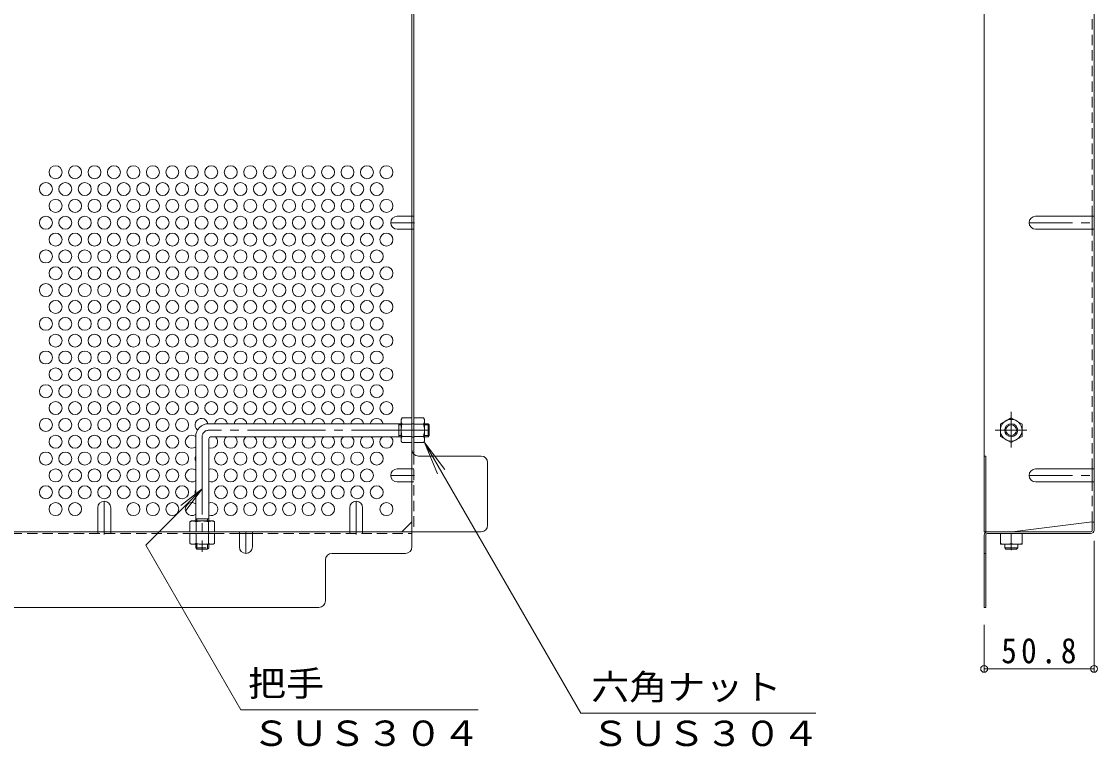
# Model space of a CAD drawing. Units: millimetres at full size, sheet at 1:4; details may follow other scales. Extents: x -932 to 1022, y -779 to 757.
# Drawn here: x 519.1 to 1016.7, y -38.5 to 296.9 of the extents above; entities that cross this region are included whole.
import ezdxf
from ezdxf.enums import TextEntityAlignment as Align

# ---------------------------------------------------------------- set-up
doc = ezdxf.new("R2010")
doc.units = ezdxf.units.MM
doc.header["$LTSCALE"] = 4
doc.header["$PDMODE"] = 32
doc.header["$PDSIZE"] = 3.2
for name, pattern in [('CHAIN1', [8, 5, -1, 1, -1]), ('CHAIN2', [12, 9, -1, 1, -1]), ('DASHED1', [1.8, 1.2, -0.6])]:
    doc.linetypes.add(name, pattern=pattern)
for name, color, linetype, lineweight in [('A-1_躯体', 3, 'Continuous', 9), ('A-4_その他', 7, 'Continuous', 9), ('A-5_文字', 7, 'Continuous', 9), ('A-6_寸法', 2, 'Continuous', 9), ('A-7_ハッチ', 2, 'Continuous', 9), ('A-8_記号', 2, 'Continuous', 9), ('A-B_ﾊｯﾁ', 2, 'Continuous', 9)]:
    doc.layers.add(name, color=color, linetype=linetype, lineweight=lineweight)
doc.styles.add('ＭＳ ゴシック', font='')
doc.styles.get('ＭＳ ゴシック').set_extended_font_data('MS Gothic')

msp = doc.modelspace()

# ---------------------------------------------------------------- linework, layer by layer
at = {"layer": 'A-1_躯体'}
for p, q in [((694.692, 110.812), (605.692, 110.812)), ((693.692, 104.812), (693.692, 110.812)), ((693.692, 110.312), (694.692, 110.312)), ((707.192, 110.812), (705.492, 110.812)), ((705.492, 110.312), (707.692, 110.312)), ((707.192, 104.812), (707.192, 110.812)), ((707.192, 110.812), (707.692, 110.312)), ((707.692, 105.312), (707.692, 110.312)), ((599.692, 104.812), (599.692, 65.812)), ((694.692, 104.812), (607.192, 104.812)), ((693.692, 105.312), (694.692, 105.312)), ((705.492, 105.312), (707.692, 105.312)), ((707.192, 104.812), (705.492, 104.812)), ((707.192, 104.812), (707.692, 105.312)), ((605.692, 103.312), (605.692, 65.812)), ((599.692, 66.812), (605.692, 66.812)), ((600.192, 66.812), (600.192, 65.812)), ((605.192, 66.812), (605.192, 65.812)), ((973.809, 55.015), (973.809, 53.315)), ((979.809, 55.015), (979.809, 53.315)), ((979.809, 53.315), (973.809, 53.315)), ((973.809, 53.315), (974.309, 52.815)), ((979.309, 52.815), (974.309, 52.815)), ((979.809, 53.315), (979.309, 52.815))]:
    msp.add_line(p, q, dxfattribs=at)
at = {"layer": 'A-1_躯体', "linetype": 'CHAIN2'}
for p, q in [((602.692, 104.812), (602.692, 51.579)), ((707.692, 107.812), (605.692, 107.812))]:
    msp.add_line(p, q, dxfattribs=at)
at = {"layer": 'A-1_躯体', "linetype": 'DASHED1'}
for p, q in [((599.692, 53.312), (599.692, 55.012)), ((600.192, 55.012), (600.192, 52.812)), ((605.192, 55.012), (605.192, 52.812)), ((605.692, 53.312), (605.692, 55.012)), ((599.692, 53.312), (605.692, 53.312)), ((599.692, 53.312), (600.192, 52.812)), ((600.192, 52.812), (605.192, 52.812)), ((605.692, 53.312), (605.192, 52.812))]:
    msp.add_line(p, q, dxfattribs=at)
at = {"layer": 'A-1_躯体'}
for radius in [3, 2.458]:
    msp.add_circle((976.809, 107.812), radius, dxfattribs=at)
for centre, radius in [((605.692, 104.812), 6), ((607.192, 103.312), 1.5)]:
    msp.add_arc(centre, radius, 90, 180, dxfattribs=at)
at = {"layer": 'A-1_躯体', "linetype": 'CHAIN2'}
msp.add_arc((605.692, 104.812), 3, 90, 180, dxfattribs=at)
at = {"layer": 'A-4_その他'}
for p, q in [((1015.109, -3.812), (1015.109, 56.628)), ((964.309, -3.812), (964.309, 17.812)), ((964.309, -2.612), (1015.109, -2.612))]:
    msp.add_line(p, q, dxfattribs=at)
for p in [(964.309, -2.612), (1015.109, -2.612)]:
    msp.add_point(p, dxfattribs=at)
at = {"layer": 'A-5_文字'}
for p, q in [((705.459, 102.062), (711.438, 87.626)), ((705.459, 102.062), (714.971, 89.665)), ((705.459, 102.062), (777.73, -23.118)), ((602.692, 80.627), (592.775, 73.018)), ((730.35, -21.503), (620.601, -21.503)), ((886.478, -23.118), (777.73, -23.118))]:
    msp.add_line(p, q, dxfattribs=at)
msp.add_lwpolyline([(620.601, -21.503), (576.664, 54.599), (602.692, 80.627), (595.083, 70.711)], dxfattribs=at)
at = {"layer": 'A-6_寸法'}
for centre in [(534.892, 227.187), (543.892, 227.187), (552.892, 227.187), (561.892, 227.187), (570.892, 227.187), (579.892, 227.187), (588.892, 227.187), (597.892, 227.187), (606.892, 227.187), (615.892, 227.187), (624.892, 227.187), (633.892, 227.187), (642.892, 227.187), (651.892, 227.187), (660.892, 227.187), (669.892, 227.187), (678.892, 227.187), (687.892, 227.187), (530.392, 219.393), (539.392, 219.393), (548.392, 219.393), (557.392, 219.393), (566.392, 219.393), (575.392, 219.393), (584.392, 219.393), (593.392, 219.393), (602.392, 219.393), (611.392, 219.393), (620.392, 219.393), (629.392, 219.393), (638.392, 219.393), (647.392, 219.393), (656.392, 219.393), (665.392, 219.393), (674.392, 219.393), (683.392, 219.393), (534.892, 211.599), (543.892, 211.599), (552.892, 211.599), (561.892, 211.599), (570.892, 211.599), (579.892, 211.599), (588.892, 211.599), (597.892, 211.599), (606.892, 211.599), (615.892, 211.599), (624.892, 211.599), (633.892, 211.599), (642.892, 211.599), (651.892, 211.599), (660.892, 211.599), (669.892, 211.599), (678.892, 211.599), (687.892, 211.599), (530.392, 203.805), (539.392, 203.805), (548.392, 203.805), (557.392, 203.805), (566.392, 203.805), (575.392, 203.805), (584.392, 203.805), (593.392, 203.805), (602.392, 203.805), (611.392, 203.805), (620.392, 203.805), (629.392, 203.805), (638.392, 203.805), (647.392, 203.805), (656.392, 203.805), (665.392, 203.805), (674.392, 203.805), (683.392, 203.805), (534.892, 196.011), (543.892, 196.011), (552.892, 196.011), (561.892, 196.011), (570.892, 196.011), (579.892, 196.011), (588.892, 196.011), (597.892, 196.011), (606.892, 196.011), (615.892, 196.011), (624.892, 196.011), (633.892, 196.011), (642.892, 196.011), (651.892, 196.011), (660.892, 196.011), (669.892, 196.011), (678.892, 196.011), (687.892, 196.011), (530.392, 188.216), (539.392, 188.216), (548.392, 188.216), (557.392, 188.216), (566.392, 188.216), (575.392, 188.216), (584.392, 188.216), (593.392, 188.216), (602.392, 188.216), (611.392, 188.216), (620.392, 188.216), (629.392, 188.216), (638.392, 188.216), (647.392, 188.216), (656.392, 188.216), (665.392, 188.216), (674.392, 188.216), (683.392, 188.216), (534.892, 180.422), (543.892, 180.422), (552.892, 180.422), (561.892, 180.422), (570.892, 180.422), (579.892, 180.422), (588.892, 180.422), (597.892, 180.422), (606.892, 180.422), (615.892, 180.422), (624.892, 180.422), (633.892, 180.422), (642.892, 180.422), (651.892, 180.422), (660.892, 180.422), (669.892, 180.422), (678.892, 180.422), (687.892, 180.422), (530.392, 172.628), (539.392, 172.628), (548.392, 172.628), (557.392, 172.628), (566.392, 172.628), (575.392, 172.628), (584.392, 172.628), (593.392, 172.628), (602.392, 172.628), (611.392, 172.628), (620.392, 172.628), (629.392, 172.628), (638.392, 172.628), (647.392, 172.628), (656.392, 172.628), (665.392, 172.628), (674.392, 172.628), (683.392, 172.628), (534.892, 164.834), (543.892, 164.834), (552.892, 164.834), (561.892, 164.834), (570.892, 164.834), (579.892, 164.834), (588.892, 164.834), (597.892, 164.834), (606.892, 164.834), (615.892, 164.834), (624.892, 164.834), (633.892, 164.834), (642.892, 164.834), (651.892, 164.834), (660.892, 164.834), (669.892, 164.834), (678.892, 164.834), (687.892, 164.834), (530.392, 157.039), (539.392, 157.039), (548.392, 157.039), (557.392, 157.039), (566.392, 157.039), (575.392, 157.039), (584.392, 157.039), (593.392, 157.039), (602.392, 157.039), (611.392, 157.039), (620.392, 157.039), (629.392, 157.039), (638.392, 157.039), (647.392, 157.039), (656.392, 157.039), (665.392, 157.039), (674.392, 157.039), (683.392, 157.039), (534.892, 149.245), (543.892, 149.245), (552.892, 149.245), (561.892, 149.245), (570.892, 149.245), (579.892, 149.245), (588.892, 149.245), (597.892, 149.245), (606.892, 149.245), (615.892, 149.245), (624.892, 149.245), (633.892, 149.245), (642.892, 149.245), (651.892, 149.245), (660.892, 149.245), (669.892, 149.245), (678.892, 149.245), (687.892, 149.245), (530.392, 141.451), (539.392, 141.451), (548.392, 141.451), (557.392, 141.451), (566.392, 141.451), (575.392, 141.451), (584.392, 141.451), (593.392, 141.451), (602.392, 141.451), (611.392, 141.451), (620.392, 141.451), (629.392, 141.451), (638.392, 141.451), (647.392, 141.451), (656.392, 141.451), (665.392, 141.451), (674.392, 141.451), (683.392, 141.451), (534.892, 133.657), (543.892, 133.657), (552.892, 133.657), (561.892, 133.657), (570.892, 133.657), (579.892, 133.657), (588.892, 133.657), (597.892, 133.657), (606.892, 133.657), (615.892, 133.657), (624.892, 133.657), (633.892, 133.657), (642.892, 133.657), (651.892, 133.657), (660.892, 133.657), (669.892, 133.657), (678.892, 133.657), (687.892, 133.657), (530.392, 125.863), (539.392, 125.863), (548.392, 125.863), (557.392, 125.863), (566.392, 125.863), (575.392, 125.863), (584.392, 125.863), (593.392, 125.863), (602.392, 125.863), (611.392, 125.863), (620.392, 125.863), (629.392, 125.863), (638.392, 125.863), (647.392, 125.863), (656.392, 125.863), (665.392, 125.863), (674.392, 125.863), (683.392, 125.863), (534.892, 118.068), (543.892, 118.068), (552.892, 118.068), (561.892, 118.068), (570.892, 118.068), (579.892, 118.068), (588.892, 118.068), (597.892, 118.068), (606.892, 118.068), (615.892, 118.068), (624.892, 118.068), (633.892, 118.068), (642.892, 118.068), (651.892, 118.068), (660.892, 118.068), (669.892, 118.068), (678.892, 118.068), (687.892, 118.068), (530.392, 110.274), (539.392, 110.274), (548.392, 110.274), (557.392, 110.274), (566.392, 110.274), (575.392, 110.274), (584.392, 110.274), (593.392, 110.274), (534.892, 102.48), (543.892, 102.48), (552.892, 102.48), (561.892, 102.48), (570.892, 102.48), (579.892, 102.48), (588.892, 102.48), (530.392, 94.686), (539.392, 94.686), (548.392, 94.686), (557.392, 94.686), (566.392, 94.686), (575.392, 94.686), (584.392, 94.686), (593.392, 94.686), (611.392, 94.686), (620.392, 94.686), (629.392, 94.686), (638.392, 94.686), (647.392, 94.686), (656.392, 94.686), (665.392, 94.686), (674.392, 94.686), (683.392, 94.686), (534.892, 86.891), (543.892, 86.891), (552.892, 86.891), (561.892, 86.891), (570.892, 86.891), (579.892, 86.891), (588.892, 86.891), (615.892, 86.891), (624.892, 86.891), (633.892, 86.891), (642.892, 86.891), (651.892, 86.891), (660.892, 86.891), (669.892, 86.891), (678.892, 86.891), (530.392, 79.097), (539.392, 79.097), (548.392, 79.097), (557.392, 79.097), (566.392, 79.097), (575.392, 79.097), (584.392, 79.097), (593.392, 79.097), (611.392, 79.097), (620.392, 79.097), (629.392, 79.097), (638.392, 79.097), (647.392, 79.097), (656.392, 79.097), (665.392, 79.097), (674.392, 79.097), (683.392, 79.097), (534.892, 71.303), (543.892, 71.303), (570.892, 71.303), (579.892, 71.303), (588.892, 71.303), (615.892, 71.303), (624.892, 71.303), (633.892, 71.303), (642.892, 71.303), (651.892, 71.303), (660.892, 71.303), (687.892, 71.303)]:
    msp.add_circle(centre, 3, dxfattribs=at)
for centre, start, end in [((602.392, 110.274), 10.13226, 232.1444), ((611.392, 110.274), 10.32692, 169.67308), ((620.392, 110.274), 10.32692, 169.67308), ((629.392, 110.274), 10.32692, 169.67308), ((638.392, 110.274), 10.32692, 169.67308), ((647.392, 110.274), 10.32692, 169.67308), ((656.392, 110.274), 10.32692, 169.67308), ((665.392, 110.274), 10.32692, 169.67308), ((674.392, 110.274), 10.32692, 169.67308), ((683.392, 110.274), 10.32692, 169.67308), ((597.892, 102.48), 53.12099, 306.8699), ((606.892, 102.48), 246.42182, 51.01773), ((615.892, 102.48), 128.98227, 51.01773), ((624.892, 102.48), 128.98227, 51.01773), ((633.892, 102.48), 128.98227, 51.01773), ((642.892, 102.48), 128.98227, 51.01773), ((651.892, 102.48), 128.98227, 51.01773), ((660.892, 102.48), 128.98227, 51.01773), ((669.892, 102.48), 128.98227, 51.01773), ((678.892, 102.48), 128.98227, 51.01773), ((687.892, 102.48), 128.98227, 51.01773), ((602.392, 94.686), 154.15807, 205.84193), ((597.892, 86.891), 53.1301, 306.8699), ((606.892, 86.891), 246.42182, 113.57818), ((602.392, 79.097), 154.15807, 205.84193), ((597.892, 71.303), 53.1301, 306.8699), ((606.892, 71.303), 246.42182, 113.57818)]:
    msp.add_arc(centre, 3, start, end, dxfattribs=at)
at = {"layer": 'A-7_ハッチ'}
for p, q in [((699.692, 53.812), (699.692, 595.419)), ((964.309, 588.419), (964.309, 60.812)), ((1015.109, 587.619), (1015.109, 61.612)), ((700.492, 96.773), (700.492, 306.154)), ((1014.309, 200.805), (1014.309, 206.805)), ((731.696, 95.813), (702.692, 95.813)), ((964.309, 95.816), (965.109, 95.816)), ((965.109, 60.812), (965.109, 95.816)), ((734.696, 63.812), (734.696, 92.813)), ((1014.309, 83.891), (1014.309, 89.891)), ((695.08, 60.812), (699.692, 65.424)), ((977.309, 60.815), (1014.309, 65.428)), ((1014.309, 61.479), (1014.309, 65.428)), ((140.089, 60.812), (731.696, 60.812)), ((619.892, 60.012), (625.892, 60.012)), ((964.309, 60.812), (1013.642, 60.812)), ((965.776, 60.012), (1013.509, 60.012)), ((965.109, 59.345), (965.109, 25.812)), ((662.691, 50.812), (696.692, 50.812)), ((964.309, 50.812), (965.109, 50.812)), ((659.691, 28.812), (659.691, 47.812)), ((215.093, 25.812), (656.691, 25.812))]:
    msp.add_line(p, q, dxfattribs=at)
at = {"layer": 'A-7_ハッチ', "linetype": 'DASHED1'}
for p, q in [((1014.309, 206.805), (1014.309, 321.614)), ((699.692, 206.805), (700.492, 206.805)), ((699.692, 200.805), (700.492, 200.805)), ((1014.309, 89.891), (1014.309, 200.805)), ((700.492, 110.812), (699.692, 110.812)), ((700.492, 104.612), (699.692, 104.612)), ((700.492, 96.773), (700.492, 60.807)), ((699.692, 89.891), (700.492, 89.891)), ((699.692, 83.891), (700.492, 83.891)), ((1014.309, 65.428), (1014.309, 83.891)), ((492.892, 60.012), (619.892, 60.012)), ((554.392, 60.812), (554.392, 60.012)), ((560.392, 60.812), (560.392, 60.012)), ((605.692, 60.812), (605.692, 60.012)), ((625.892, 60.012), (699.692, 60.012)), ((670.892, 60.812), (670.892, 60.012)), ((676.892, 60.812), (676.892, 60.012))]:
    msp.add_line(p, q, dxfattribs=at)
at = {"layer": 'A-7_ハッチ'}
msp.add_lwpolyline([(964.309, 59.212), (964.309, 25.812), (965.109, 25.812)], dxfattribs=at)
for centre, radius, start, end in [((702.692, 98.813), 3, 180, 270), ((731.696, 92.813), 3, 0, 90), ((1014.309, 64.628), 0.8, 0, 90), ((731.696, 63.812), 3, 270, 0), ((965.909, 59.212), 1.6, 90, 180), ((965.776, 59.345), 0.667, 90, 180), ((1013.509, 61.612), 1.6, 270, 0), ((1013.642, 61.479), 0.667, 270, 0), ((662.691, 47.812), 3, 90, 180), ((696.692, 53.812), 3, 270, 0), ((656.691, 28.812), 3, 270, 0)]:
    msp.add_arc(centre, radius, start, end, dxfattribs=at)
at = {"layer": 'A-8_記号'}
for p, q in [((692.892, 206.805), (699.692, 206.805)), ((988.109, 206.805), (1015.109, 206.805)), ((692.892, 200.805), (699.692, 200.805)), ((988.109, 200.805), (1015.109, 200.805)), ((692.892, 89.891), (699.692, 89.891)), ((988.109, 89.891), (1015.109, 89.891)), ((692.892, 83.891), (699.692, 83.891)), ((988.109, 83.891), (1015.109, 83.891)), ((554.392, 71.962), (554.392, 60.812)), ((560.392, 71.962), (560.392, 60.812)), ((670.892, 71.962), (670.892, 60.812)), ((676.892, 71.962), (676.892, 60.812)), ((619.892, 53.812), (619.892, 60.812)), ((625.892, 53.812), (625.892, 60.812))]:
    msp.add_line(p, q, dxfattribs=at)
at = {"layer": 'A-8_記号', "linetype": 'CHAIN1'}
for p, q in [((700.892, 203.805), (689.892, 203.805)), ((985.109, 203.805), (1015.109, 203.805)), ((700.892, 86.891), (689.892, 86.891)), ((985.109, 86.891), (1015.109, 86.891)), ((557.392, 59.612), (557.392, 74.962)), ((673.892, 59.612), (673.892, 74.962)), ((622.892, 60.812), (622.892, 50.812))]:
    msp.add_line(p, q, dxfattribs=at)
at = {"layer": 'A-8_記号'}
for centre, start, end in [((692.892, 203.805), 90, 270), ((988.109, 203.805), 90, 270), ((692.892, 86.891), 90, 270), ((988.109, 86.891), 90, 270), ((557.392, 71.962), 0, 180), ((673.892, 71.962), 0, 180), ((622.892, 53.812), 180, 0)]:
    msp.add_arc(centre, 3, start, end, dxfattribs=at)
at = {"layer": 'A-B_ﾊｯﾁ', "linetype": 'CHAIN1'}
for p, q in [((976.809, 116.34), (976.809, 99.832)), ((969.339, 107.812), (984.099, 107.812)), ((976.809, 52.329), (976.809, 55.391))]:
    msp.add_line(p, q, dxfattribs=at)
at = {"layer": 'A-B_ﾊｯﾁ'}
for p, q in [((694.692, 112.812), (695.125, 113.562)), ((694.692, 102.812), (694.692, 112.812)), ((699.692, 113.562), (695.125, 113.562)), ((695.125, 110.675), (699.692, 110.675)), ((699.692, 102.062), (699.692, 113.562)), ((700.492, 102.062), (700.492, 113.562)), ((700.492, 113.562), (705.059, 113.562)), ((705.059, 110.675), (700.492, 110.675)), ((705.492, 112.812), (705.059, 113.562)), ((705.492, 102.812), (705.492, 112.812)), ((976.809, 113.562), (971.809, 110.675)), ((971.809, 110.675), (971.809, 104.949)), ((695.125, 104.949), (699.692, 104.949)), ((705.059, 104.949), (700.492, 104.949)), ((976.809, 102.062), (971.809, 104.949)), ((976.809, 102.062), (981.809, 104.949)), ((694.692, 102.812), (695.125, 102.062)), ((699.692, 102.062), (695.125, 102.062)), ((700.492, 102.062), (705.059, 102.062)), ((705.492, 102.812), (705.059, 102.062)), ((597.692, 65.812), (596.942, 65.379)), ((596.942, 60.812), (596.942, 65.379)), ((597.692, 65.812), (607.692, 65.812)), ((599.829, 65.379), (599.829, 60.812)), ((605.555, 65.379), (605.555, 60.812)), ((607.692, 65.812), (608.442, 65.379)), ((608.442, 60.812), (608.442, 65.379)), ((596.942, 60.812), (608.442, 60.812)), ((981.809, 60.015), (971.809, 60.015)), ((971.809, 60.015), (971.809, 55.015)), ((976.809, 60.015), (976.809, 55.448)), ((981.809, 60.015), (981.809, 55.015)), ((981.809, 55.015), (971.809, 55.015))]:
    msp.add_line(p, q, dxfattribs=at)
at = {"layer": 'A-B_ﾊｯﾁ', "linetype": 'DASHED1'}
for p, q in [((608.442, 60.012), (596.942, 60.012)), ((596.942, 60.012), (596.942, 55.445)), ((599.829, 55.445), (599.829, 60.012)), ((605.555, 55.445), (605.555, 60.012)), ((608.442, 60.012), (608.442, 55.445)), ((597.692, 55.012), (596.942, 55.445)), ((607.692, 55.012), (597.692, 55.012)), ((607.692, 55.012), (608.442, 55.445))]:
    msp.add_line(p, q, dxfattribs=at)
at = {"layer": 'A-B_ﾊｯﾁ'}
msp.add_lwpolyline([(976.809, 113.562), (981.809, 110.675), (981.809, 104.949)], dxfattribs=at)
msp.add_circle((976.809, 107.812), 5, dxfattribs=at)
for centre, radius, start, end in [((697.974, 111.917), 3.29, 149.99998, 176.07924), ((697.427, 112.152), 2.735, 180.2103, 212.68507), ((704.375, 107.812), 9.683, 162.79973, 197.20026), ((702.21, 111.917), 3.29, 3.92076, 30.00002), ((702.757, 112.152), 2.735, 327.31493, 359.7897), ((695.81, 107.812), 9.683, 342.79974, 17.20027), ((697.427, 103.472), 2.735, 147.31491, 179.78969), ((702.757, 103.472), 2.735, 0.21031, 32.68509), ((697.974, 103.707), 3.29, 183.92075, 210), ((702.21, 103.707), 3.29, 330, 356.07925), ((598.587, 62.53), 3.29, 93.92075, 120), ((598.352, 63.077), 2.735, 57.31491, 89.78969), ((602.692, 56.129), 9.683, 72.79973, 107.20026), ((607.032, 63.077), 2.735, 90.2103, 122.68507), ((606.797, 62.53), 3.29, 59.99998, 86.07924), ((974.309, 62.449), 7.433, 250.34634, 289.65367), ((979.309, 62.449), 7.433, 250.34634, 289.65367)]:
    msp.add_arc(centre, radius, start, end, dxfattribs=at)
at = {"layer": 'A-B_ﾊｯﾁ', "linetype": 'DASHED1'}
for centre, radius, start, end in [((598.587, 58.294), 3.29, 239.99998, 266.07924), ((598.352, 57.747), 2.735, 270.2103, 302.68507), ((602.692, 64.694), 9.683, 252.79973, 287.20026), ((607.032, 57.747), 2.735, 237.31491, 269.78969), ((606.797, 58.294), 3.29, 273.92075, 300)]:
    msp.add_arc(centre, radius, start, end, dxfattribs=at)

# ---------------------------------------------------------------- texts
at = {"layer": 'A-4_その他', "color": 2, "insert": (972.209, -0.212), "char_height": 11.73, "attachment_point": 7, "style": 'ＭＳ ゴシック'}
msp.add_mtext('\\T1.28;\\W0.9;50.8', dxfattribs=at)
at = {"layer": 'A-5_文字', "color": 2, "style": 'ＭＳ ゴシック', "width": 1.1}
for s, p in [('把手', (623.851, -18.769)), ('六角ナット', (782.585, -20.383)), ('ＳＵＳ３０４', (625.726, -41.782)), ('ＳＵＳ３０４', (782.585, -41.842))]:
    msp.add_text(s, height=11.73, dxfattribs=at).set_placement(p, align=Align.BOTTOM_LEFT)

doc.saveas('drawing.dxf')
